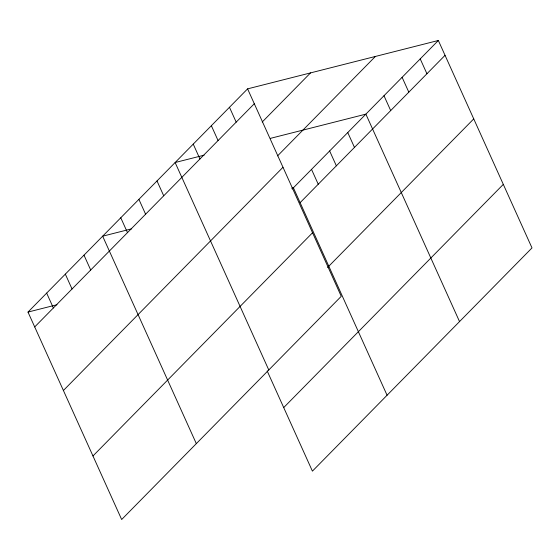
<?xml version="1.0" encoding="UTF-8"?>
<svg xmlns="http://www.w3.org/2000/svg" width="560" height="560" viewBox="0 0 560 560"><rect width="100%" height="100%" fill="white"/><g stroke="black" fill="none" stroke-linecap="round" stroke-linejoin="round"><path stroke-width="0.84" d="M247.59 88.865L341.25 296.31L121.66 519.519L28 312.081L247.59 88.865L438.34 40.481L532 247.919L312.41 471.135L267.176 370.944M34.706 326.935L254.296 103.726M262.227 122.003L310.534 72.898M277.564 155.89L375.389 56.448M63.406 390.488L282.989 167.279M292.201 189.021L438.34 40.481M300.118 202.657L445.046 55.335M92.967 455.966L312.557 232.757M327.607 267.435L473.739 118.888M283.717 407.582L503.307 184.366M204.113 155.176L175.126 162.526L268.786 369.971M270.501 138.334L365.876 114.142L459.536 321.58M131.649 228.83L102.662 236.187L196.322 443.625M291.753 188.223L293.412 187.803L387.072 395.241M28 312.081L56.987 304.724M420.224 58.891L426.93 73.752M402.108 77.308L408.814 92.169M383.992 95.725L390.698 110.586M347.76 132.552L354.466 147.413M329.644 150.969L336.35 165.83M311.528 169.386L318.234 184.24M229.474 107.282L236.18 122.143M211.358 125.699L218.064 140.553M193.242 144.109L199.948 158.97M157.01 180.943L163.716 195.797M138.894 199.36L145.6 214.214M120.778 217.77L127.484 232.631M83.993 255.157L90.706 270.018M65.331 274.134L72.037 288.988M46.662 293.104L53.375 307.965"/></g></svg>
